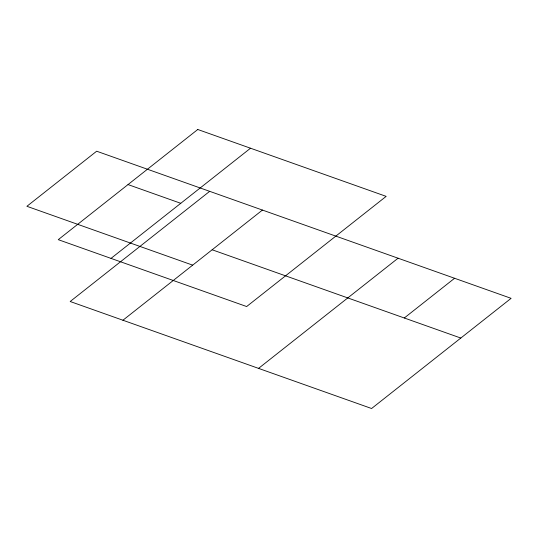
<?xml version="1.0" encoding="UTF-8"?>
<svg xmlns="http://www.w3.org/2000/svg" width="538" height="538" viewBox="0 0 538 538"><rect width="100%" height="100%" fill="white"/><g stroke="black" fill="none" stroke-linecap="round" stroke-linejoin="round"><path stroke-width="0.81" d="M111.01 258.388L250.526 148.219M209.685 191.333L70.175 301.509L371.59 408.51L511.1 298.334L96.658 151.212L26.9 206.296L192.678 265.147M122.92 320.231L262.436 210.062M258.556 368.382L398.073 258.213M404.294 317.985L454.583 278.274M128.024 184.574L180.768 203.303M212.147 249.773L460.81 338.052M197.776 129.49L58.265 239.666L246.646 306.539L386.163 196.37L197.776 129.49"/></g></svg>
